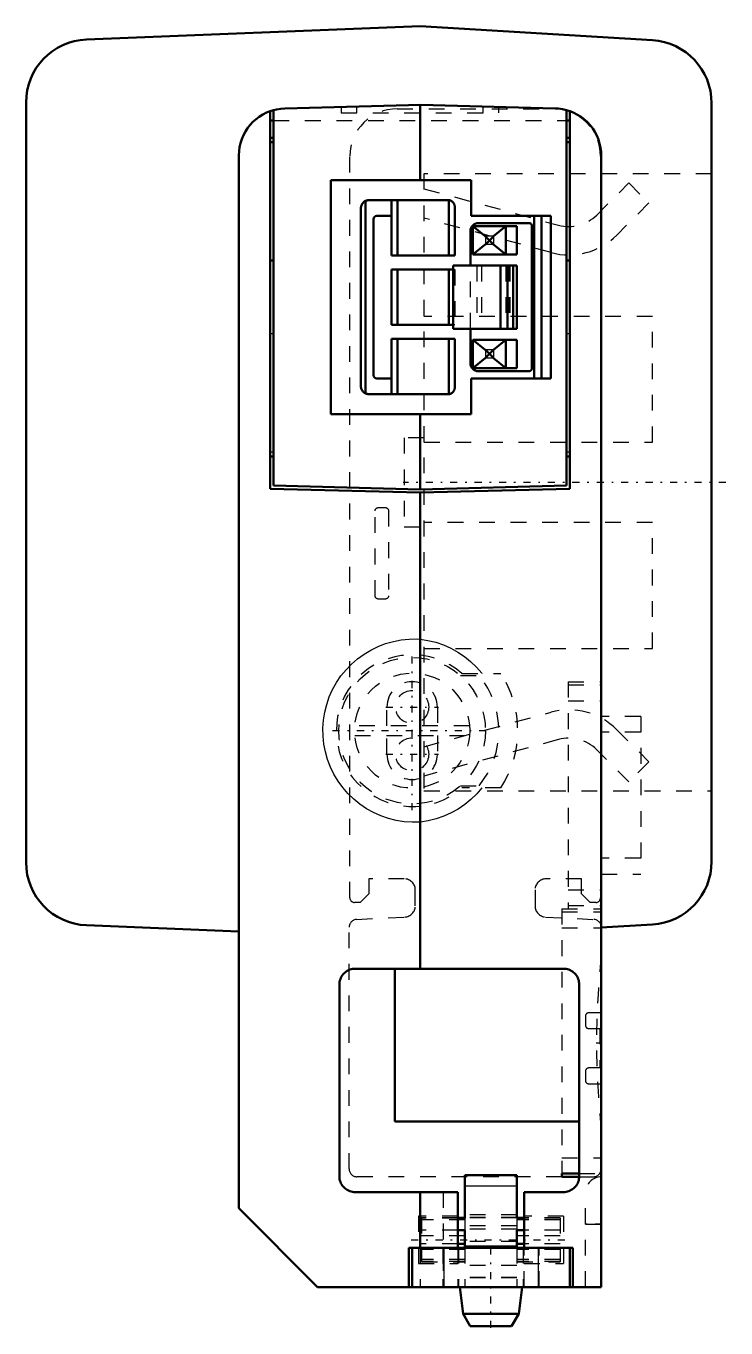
# Model space of a CAD drawing. Header units: millimetres. Extents: x -36.5 to 7.9, y -2.6 to 80.
import ezdxf

# ---------------------------------------------------------------- set-up
doc = ezdxf.new("R2010")
doc.units = ezdxf.units.MM
doc.linetypes.add('Center', pattern=[1.5, 0.45, -0.5, 0.05, -0.5])
doc.linetypes.add('Dashed', pattern=[2, 1, -1])
for name, color, linetype, lineweight in [('AM_0', 7, 'Continuous', 50), ('AM_4', 3, 'Continuous', 25), ('AM_7', 7, 'Center', 25), ('AM_9', 6, 'Dashed', 25)]:
    doc.layers.add(name, color=color, linetype=linetype, lineweight=lineweight)

# ---------------------------------------------------------------- blocks, each defined once
blk = doc.blocks.new('1_2500_210_p4_1_0_in_2500_210__A__3')
at = {"layer": 'AM_0'}
for p, q in [((-5.35, 7.09), (-8.65, 7.09)), ((-8.65, 7.09), (-8.65, 4.378)), ((-5.35, 7.09), (-5.35, 4.378)), ((-8.65, 4.4), (-9.1, 4.4)), ((-8.65, 4.378), (-9.1, 4.378)), ((-4.9, 4.4), (-5.35, 4.4)), ((-4.9, 4.378), (-5.35, 4.378)), ((-8.65, 3.619), (-9.1, 3.619)), ((-8.65, 3.619), (-8.65, 2.5)), ((-5.35, 3.619), (-5.35, 2.5)), ((-4.9, 3.619), (-5.35, 3.619)), ((-12.2, 2.5), (-12.2, 0)), ((-12.2, 2.5), (-1.8, 2.5)), ((-12, 2.5), (-12, 0)), ((-8.65, 2.751), (-9.1, 2.751)), ((-4.9, 2.751), (-5.35, 2.751)), ((-2, 2.5), (-2, 0)), ((-1.8, 2.5), (-1.8, 0)), ((-12.2, 0), (-1.8, 0))]:
    blk.add_line(p, q, dxfattribs=at)
at = {"layer": 'AM_4'}
for p, q in [((-5.35, 6.406), (-8.65, 6.406)), ((-10, 2.5), (-10, 0)), ((-5.35, 2.601), (-8.65, 2.601)), ((-4, 2.5), (-4, 0))]:
    blk.add_line(p, q, dxfattribs=at)
at = {"layer": 'AM_9'}
for p, q in [((-9.1, 4.4), (-11.4, 4.4)), ((-11.4, 4.4), (-11.4, 1.6)), ((-9.1, 4.378), (-11.4, 4.378)), ((-8.65, 4.256), (-11.4, 4.256)), ((-5.35, 4.59), (-8.65, 4.59)), ((-5.35, 4.409), (-8.65, 4.409)), ((-5.35, 4.389), (-8.65, 4.389)), ((-8.65, 4.378), (-8.65, 3.619)), ((-5.35, 4.378), (-5.35, 3.619)), ((-2.6, 4.256), (-5.35, 4.256)), ((-2.6, 4.4), (-4.9, 4.4)), ((-2.6, 4.378), (-4.9, 4.378)), ((-2.6, 4.4), (-2.6, 1.6)), ((-9.1, 3.619), (-11.4, 3.619)), ((-5.35, 3.875), (-8.65, 3.875)), ((-5.35, 3.674), (-8.65, 3.674)), ((-2.6, 3.619), (-4.9, 3.619)), ((-8.65, 3.249), (-11.4, 3.249)), ((-9.1, 2.751), (-11.4, 2.751)), ((-10.05, 2.5), (-10.05, 0)), ((-9.05, 2.5), (-9.05, 0)), ((-5.35, 2.897), (-8.65, 2.897)), ((-8.65, 2.5), (-8.65, 0)), ((-2.6, 3.249), (-5.35, 3.249)), ((-5.35, 2.5), (-5.35, 0)), ((-4.95, 2.5), (-4.95, 0)), ((-2.6, 2.751), (-4.9, 2.751)), ((-3.95, 0), (-3.95, 2.5)), ((-8.65, 2.381), (-11.4, 2.381)), ((-8.65, 1.744), (-11.4, 1.744)), ((-2.6, 2.381), (-5.35, 2.381)), ((-2.6, 1.744), (-5.35, 1.744)), ((-8.65, 1.622), (-11.4, 1.622)), ((-11.4, 1.6), (-8.65, 1.6)), ((-5.35, 1.373), (-8.65, 1.373)), ((-2.6, 1.622), (-5.35, 1.622)), ((-5.35, 1.6), (-2.6, 1.6)), ((-5.35, 0.604), (-8.65, 0.604)), ((-5.35, 0.595), (-8.65, 0.595))]:
    blk.add_line(p, q, dxfattribs=at)
blk = doc.blocks.new('2_2500_210_p3_0_in_2500_210__A__3')
at = {"layer": 'AM_0'}
for p, q in [((-32.661, 79.15), (-11.5, 80)), ((-11.5, 80), (3.244, 79.098)), ((-36.5, 26.947), (-36.5, 75.153)), ((-20.8, 74.666), (-21, 74.604)), ((-21, 74.604), (-21, 50.649)), ((-20.8, 50.844), (-20.8, 74.666)), ((-11.45, 75), (-20.079, 74.774)), ((-11.5, 74.999), (-11.5, 70.225)), ((-2.921, 74.777), (-11.45, 75)), ((-2, 74.606), (-2.2, 74.669)), ((-2.2, 74.669), (-2.2, 50.844)), ((-2, 50.649), (-2, 74.606)), ((7, 75.106), (7, 26.994)), ((-20.8, 74), (-21, 74)), ((-2, 74), (-2.2, 74)), ((-20.8, 72.9), (-21, 72.9)), ((-2, 72.9), (-2.2, 72.9)), ((-20.8, 72.626), (-21, 72.626)), ((-2, 72.626), (-2.2, 72.626)), ((-23, 71.775), (-23, 5)), ((0, 71.778), (0, 0)), ((-17.15, 70.225), (-8.25, 70.225)), ((-17.15, 70.225), (-17.15, 55.375)), ((-8.25, 67.95), (-8.25, 70.225)), ((-14.95, 68.908), (-14.95, 56.692)), ((-14.75, 68.95), (-9.7, 68.95)), ((-13.3, 68.95), (-13.3, 65.45)), ((-12.936, 68.95), (-12.936, 65.45)), ((-9.664, 68.948), (-9.664, 65.45)), ((-15.25, 68.45), (-15.25, 57.15)), ((-14.45, 67.75), (-14.45, 57.85)), ((-13.3, 67.95), (-14.25, 67.95)), ((-9.3, 68.55), (-9.3, 65.45)), ((-8.25, 67.95), (-3.206, 67.95)), ((-4.25, 67.95), (-4.25, 57.65)), ((-3.801, 67.95), (-3.801, 57.65)), ((-3.206, 57.65), (-3.206, 67.95)), ((-8.3, 64.8), (-8.3, 67)), ((-8.15, 67.3), (-5.35, 67.3)), ((-8.15, 67.3), (-7.371, 66.669)), ((-8.15, 67.3), (-8.15, 65.5)), ((-7.8, 67.5), (-4.6, 67.5)), ((-6.829, 66.669), (-6.05, 67.3)), ((-6.05, 67.3), (-6.05, 65.5)), ((-5.35, 67.3), (-5.35, 65.5)), ((-4.4, 67.3), (-4.4, 58.3)), ((-7.371, 66.131), (-8.15, 65.5)), ((-7.356, 66.656), (-6.844, 66.144)), ((-7.356, 66.144), (-6.844, 66.656)), ((-6.05, 65.5), (-6.829, 66.131)), ((-9.3, 65.45), (-13.3, 65.45)), ((-8.15, 65.5), (-5.35, 65.5)), ((-20.8, 65.136), (-21, 65.136)), ((-13.3, 64.55), (-13.3, 61.05)), ((-13.3, 64.55), (-9.4, 64.55)), ((-12.936, 61.05), (-12.936, 64.55)), ((-9.664, 64.55), (-9.664, 61.05)), ((-9.4, 64.8), (-9.4, 60.8)), ((-9.4, 64.8), (-5.35, 64.8)), ((-6.4, 64.8), (-6.4, 60.8)), ((-5.95, 64.8), (-5.95, 60.8)), ((-5.6, 64.8), (-5.6, 60.8)), ((-5.35, 64.8), (-5.35, 60.8)), ((-2, 65.136), (-2.2, 65.136)), ((-9.4, 61.05), (-13.3, 61.05)), ((-9.4, 60.8), (-5.35, 60.8)), ((-8.3, 58.6), (-8.3, 60.8)), ((-13.3, 60.15), (-9.3, 60.15)), ((-13.3, 60.15), (-13.3, 56.65)), ((-12.936, 60.15), (-12.936, 56.65)), ((-9.664, 60.15), (-9.664, 56.652)), ((-9.3, 60.15), (-9.3, 57.05)), ((-8.15, 60.1), (-5.35, 60.1)), ((-8.15, 60.1), (-7.371, 59.469)), ((-8.15, 60.1), (-8.15, 58.3)), ((-6.829, 59.469), (-6.05, 60.1)), ((-6.05, 60.1), (-6.05, 58.3)), ((-5.35, 60.1), (-5.35, 58.3)), ((-7.371, 58.931), (-8.15, 58.3)), ((-6.844, 59.456), (-7.356, 58.944)), ((-7.356, 59.456), (-6.844, 58.944)), ((-6.05, 58.3), (-6.829, 58.931)), ((-8.15, 58.3), (-5.35, 58.3)), ((-4.6, 58.1), (-7.8, 58.1)), ((-14.25, 57.65), (-13.3, 57.65)), ((-8.25, 57.65), (-3.206, 57.65)), ((-8.25, 55.375), (-8.25, 57.65)), ((-9.7, 56.65), (-14.75, 56.65)), ((-17.15, 55.375), (-8.25, 55.375)), ((-11.5, 55.375), (-11.5, 50.6)), ((-21, 52.7), (-20.8, 52.7)), ((-2.2, 52.7), (-2, 52.7)), ((-21, 50.649), (-11.5, 50.4)), ((-11.5, 50.6), (-20.8, 50.844)), ((-2.2, 50.844), (-11.5, 50.6)), ((-11.5, 50.4), (-2, 50.649)), ((-11.5, 50.4), (-11.5, 20.2)), ((-23, 22.562), (-32.661, 22.95)), ((3.244, 23.002), (0, 22.803)), ((-2.4, 20.2), (-15.615, 20.2)), ((-13.1, 10.5), (-13.1, 20.2)), ((-16.615, 19.2), (-16.615, 7.025)), ((-1.4, 7.025), (-1.4, 19.2)), ((-1.4, 10.5), (-13.1, 10.5)), ((-2.5, 7), (-2.5, 7.2)), ((-2.5, 7.2), (-1.4, 7.2)), ((-2.5, 7), (-1.4, 7)), ((-15.615, 6.025), (-9.1, 6.025)), ((-11.5, 6.025), (-11.5, 2.5)), ((-9.1, 6.025), (-9.1, 2.5)), ((-4.9, 6.025), (-2.4, 6.025)), ((-4.9, 2.5), (-4.9, 6.025)), ((-23, 5), (-18, 0)), ((-18, 0), (-12.2, 0)), ((-8.982, 0), (-8.76, -1.69)), ((-5.24, -1.69), (-5.018, 0)), ((-1.8, 0), (0, 0)), ((-8.76, -1.69), (-8.31, -2.47)), ((-8.76, -1.69), (-5.24, -1.69)), ((-8.31, -2.47), (-5.69, -2.47)), ((-5.69, -2.47), (-5.24, -1.69))]:
    blk.add_line(p, q, dxfattribs=at)
for points in [[(-21, 74.604), (-21.243, 74.506), (-21.476, 74.387), (-21.698, 74.248), (-21.907, 74.091), (-22.102, 73.916), (-22.28, 73.725), (-22.441, 73.518), (-22.584, 73.299), (-22.707, 73.068), (-22.809, 72.827), (-22.89, 72.578), (-22.949, 72.323), (-22.986, 72.064), (-23, 71.803), (-23, 71.775)], [(-20.079, 74.774), (-20.34, 74.756), (-20.598, 74.715), (-20.8, 74.666)], [(-2.2, 74.669), (-2.455, 74.728), (-2.714, 74.764), (-2.921, 74.777)], [(0, 71.778), (-0.011, 72.039), (-0.046, 72.299), (-0.102, 72.554), (-0.181, 72.804), (-0.281, 73.046), (-0.402, 73.278), (-0.543, 73.498), (-0.702, 73.706), (-0.879, 73.899), (-1.072, 74.076), (-1.279, 74.235), (-1.5, 74.376), (-1.732, 74.497), (-1.974, 74.597), (-2, 74.606)], [(-15.25, 68.45), (-15.248, 68.494), (-15.242, 68.537), (-15.233, 68.579), (-15.22, 68.621), (-15.203, 68.661), (-15.183, 68.7), (-15.16, 68.737), (-15.133, 68.771), (-15.104, 68.804), (-15.071, 68.833), (-15.037, 68.86), (-15, 68.883), (-14.961, 68.903), (-14.95, 68.908)], [(-9.664, 68.948), (-9.629, 68.944), (-9.595, 68.936), (-9.562, 68.925), (-9.53, 68.912), (-9.499, 68.896), (-9.47, 68.877), (-9.442, 68.856), (-9.416, 68.832), (-9.393, 68.806), (-9.372, 68.778), (-9.353, 68.749), (-9.337, 68.718), (-9.324, 68.686), (-9.313, 68.652), (-9.306, 68.618), (-9.301, 68.584), (-9.3, 68.55)], [(-7.356, 66.656), (-7.37, 66.669), (-7.371, 66.669)], [(-7.371, 66.131), (-7.357, 66.143), (-7.356, 66.144)], [(-6.829, 66.669), (-6.843, 66.657), (-6.844, 66.656)], [(-6.844, 66.144), (-6.83, 66.131), (-6.829, 66.131)], [(-7.356, 59.456), (-7.37, 59.469), (-7.371, 59.469)], [(-6.829, 59.469), (-6.843, 59.457), (-6.844, 59.456)], [(-7.371, 58.931), (-7.357, 58.943), (-7.356, 58.944)], [(-6.844, 58.944), (-6.83, 58.931), (-6.829, 58.931)], [(-14.95, 56.692), (-14.989, 56.711), (-15.027, 56.733), (-15.062, 56.759), (-15.095, 56.788), (-15.125, 56.819), (-15.152, 56.853), (-15.177, 56.889), (-15.198, 56.928), (-15.215, 56.967), (-15.23, 57.009), (-15.24, 57.051), (-15.247, 57.094), (-15.25, 57.138), (-15.25, 57.15)], [(-9.3, 57.05), (-9.302, 57.015), (-9.306, 56.981), (-9.314, 56.946), (-9.324, 56.913), (-9.337, 56.881), (-9.354, 56.85), (-9.372, 56.821), (-9.394, 56.793), (-9.417, 56.767), (-9.443, 56.744), (-9.471, 56.722), (-9.5, 56.704), (-9.531, 56.687), (-9.563, 56.674), (-9.596, 56.664), (-9.631, 56.656), (-9.664, 56.652)], [(-15.615, 20.2), (-15.702, 20.196), (-15.789, 20.185), (-15.874, 20.166), (-15.957, 20.14), (-16.038, 20.106), (-16.115, 20.066), (-16.189, 20.019), (-16.258, 19.966), (-16.322, 19.907), (-16.381, 19.843), (-16.434, 19.774), (-16.481, 19.7), (-16.521, 19.623), (-16.555, 19.542), (-16.581, 19.459), (-16.6, 19.374), (-16.611, 19.287), (-16.615, 19.2)], [(-1.4, 19.2), (-1.404, 19.287), (-1.415, 19.374), (-1.434, 19.459), (-1.46, 19.542), (-1.494, 19.623), (-1.534, 19.7), (-1.581, 19.774), (-1.634, 19.843), (-1.693, 19.907), (-1.757, 19.966), (-1.826, 20.019), (-1.9, 20.066), (-1.977, 20.106), (-2.058, 20.14), (-2.141, 20.166), (-2.226, 20.185), (-2.313, 20.196), (-2.4, 20.2)], [(-16.615, 7.025), (-16.611, 6.938), (-16.6, 6.851), (-16.581, 6.766), (-16.555, 6.683), (-16.521, 6.602), (-16.481, 6.525), (-16.434, 6.451), (-16.381, 6.382), (-16.322, 6.318), (-16.258, 6.259), (-16.189, 6.206), (-16.115, 6.159), (-16.038, 6.119), (-15.957, 6.085), (-15.874, 6.059), (-15.789, 6.04), (-15.702, 6.029), (-15.615, 6.025)], [(-2.4, 6.025), (-2.313, 6.029), (-2.226, 6.04), (-2.141, 6.059), (-2.058, 6.085), (-1.977, 6.119), (-1.9, 6.159), (-1.826, 6.206), (-1.757, 6.259), (-1.693, 6.318), (-1.634, 6.382), (-1.581, 6.451), (-1.534, 6.525), (-1.494, 6.602), (-1.46, 6.683), (-1.434, 6.766), (-1.415, 6.851), (-1.404, 6.938), (-1.4, 7.025)]]:
    blk.add_lwpolyline(points, dxfattribs=at)
for centre, radius, start, end in [((-32.5, 75.153), 4, 92.3, 180), ((3, 75.106), 4, 360, 86.5), ((-14.75, 68.45), 0.5, 90, 113.57818), ((-9.7, 68.55), 0.4, 84.83211, 90), ((-14.25, 67.75), 0.2, 90, 180), ((-7.8, 67), 0.5, 90, 180), ((-4.6, 67.3), 0.2, 360, 90), ((-14.25, 57.85), 0.2, 180, 270), ((-7.8, 58.6), 0.5, 180, 270), ((-4.6, 58.3), 0.2, 270, 0), ((-14.75, 57.15), 0.5, 246.42182, 270), ((-9.7, 57.05), 0.4, 270, 275.16789), ((-32.5, 26.947), 4, 180, 267.7), ((3, 26.994), 4, 273.5, 0)]:
    blk.add_arc(centre, radius, start, end, dxfattribs=at)
at = {"layer": 'AM_4'}
for p, q in [((-6.829, 66.669), (-7.371, 66.669)), ((-6.829, 66.131), (-7.371, 66.131)), ((-7.356, 66.656), (-7.356, 66.144)), ((-6.844, 66.656), (-6.844, 66.144)), ((-5.595, 64.8), (-5.595, 60.8)), ((-6.829, 59.469), (-7.371, 59.469)), ((-6.829, 58.931), (-7.371, 58.931)), ((-7.356, 59.456), (-7.356, 58.944)), ((-6.844, 59.456), (-6.844, 58.944))]:
    blk.add_line(p, q, dxfattribs=at)
at = {"layer": 'AM_7'}
for p, q in [((7.912, 51.05), (-12.563, 51.05)), ((-0.315, 15.5), (0.015, 15.5)), ((0.06, 4), (-1.04, 4)), ((-12.06, 3), (-1.94, 3))]:
    blk.add_line(p, q, dxfattribs=at)
at = {"layer": 'AM_9'}
for p, q in [((-16.5, 74.868), (-16.5, 74.5)), ((-16.5, 74.5), (-6.5, 74.5)), ((-15.5, 74.5), (-15.5, 74.894)), ((-7.5, 74.5), (-7.5, 74.897)), ((-6.5, 74.5), (-6.5, 74.87)), ((-20.8, 74), (-2.2, 74)), ((7, 70.625), (-11.25, 70.625)), ((-11.25, 70.625), (-11.25, 31.475)), ((-11.25, 69.682), (-2.711, 67.366)), ((-0.289, 68.011), (1.75, 70.05)), ((1.75, 70.05), (3.023, 68.777)), ((3.023, 68.777), (0.984, 66.739)), ((-3.182, 65.629), (-11.25, 67.817)), ((-9.4, 64.55), (-9.3, 64.55)), ((-9.3, 64.55), (-9.3, 61.05)), ((-8.3, 60.8), (-8.3, 64.8)), ((-7.893, 64.8), (-7.893, 60.8)), ((-7.6, 64.8), (-7.6, 60.8)), ((-6.05, 64.8), (-6.05, 60.8)), ((-5.87, 64.8), (-5.87, 60.8)), ((-5.795, 64.8), (-5.795, 60.8)), ((3.25, 61.582), (-11.25, 61.582)), ((3.25, 53.6), (3.25, 61.582)), ((-20.8, 60.464), (-21, 60.464)), ((-9.3, 61.05), (-9.4, 61.05)), ((-2, 60.464), (-2.2, 60.464)), ((-11.25, 53.875), (-12.5, 53.875)), ((-12.5, 53.875), (-12.5, 48.225)), ((-20.8, 52.974), (-21, 52.974)), ((-11.25, 53.6), (3.25, 53.6)), ((-2, 52.974), (-2.2, 52.974)), ((-12.5, 48.225), (-11.25, 48.225)), ((3.25, 48.5), (-11.25, 48.5)), ((3.25, 40.518), (3.25, 48.5)), ((-11.25, 40.518), (3.25, 40.518)), ((-11.25, 34.283), (-3.182, 36.471)), ((-2.711, 34.734), (-11.25, 32.418)), ((0.984, 35.361), (3.023, 33.323)), ((1.75, 32.05), (-0.289, 34.089)), ((3.023, 33.323), (1.75, 32.05)), ((-11.25, 31.475), (7, 31.475)), ((-2.5, 24), (-2.5, 7.2)), ((-2.5, 24), (0, 24)), ((-2.5, 23.8), (0, 23.8)), ((-2.5, 22.8), (0, 22.8)), ((-2.5, 8.2), (0, 8.2)), ((-1.4, 7.2), (0, 7.2)), ((-1.4, 7), (0, 7)), ((-10.025, 6.025), (-10.025, 0)), ((-0.99, 0), (-0.99, 6)), ((-9.1, 4.5), (-11.6, 4.5)), ((-11.6, 4.5), (-11.6, 1.5)), ((-2.4, 4.5), (-4.9, 4.5)), ((-2.4, 4.5), (-2.4, 1.5)), ((-0.99, 4), (0, 4)), ((-11.5, 2.5), (-11.5, 0)), ((-9.1, 2.5), (-9.1, 0)), ((-4.9, 0), (-4.9, 2.5)), ((-11.6, 1.5), (-9.1, 1.5)), ((-4.9, 1.5), (-2.4, 1.5))]:
    blk.add_line(p, q, dxfattribs=at)
for centre, radius, start, end in [((-2.056, 69.779), 2.5, 254.8276, 315), ((-2.056, 69.779), 4.3, 254.8276, 315), ((-2.056, 32.321), 4.3, 45, 105.1724), ((-2.056, 32.321), 2.5, 45, 105.1724), ((50.267, 15.5), 50.567, 173.75574, 186.24426), ((0.01, 6), 1, 90.57297, 180)]:
    blk.add_arc(centre, radius, start, end, dxfattribs=at)
blk = doc.blocks.new('3_2500_210_p4_2_0_in_2500_210__A__3')
at = {"layer": 'AM_7'}
blk.add_line((-7, -2.5935), (-7, 2.625), dxfattribs=at)
blk = doc.blocks.new('4_2500_210_p2_0_in_2500_210__A__3')
at = {"layer": 'AM_7'}
for p, q in [((-12, 30.25), (-12, 40.35)), ((-13.68, 36.8), (-10.32, 36.8)), ((-17.05, 35.3), (-6.949, 35.3)), ((-13.68, 33.8), (-10.32, 33.8))]:
    blk.add_line(p, q, dxfattribs=at)
at = {"layer": 'AM_9'}
for p, q in [((-14.35, 43.85), (-14.35, 49.25)), ((-14.15, 49.45), (-13.7, 49.45)), ((-13.5, 49.25), (-13.5, 43.85)), ((-13.7, 43.65), (-14.15, 43.65)), ((-8.838, 38.925), (-6.365, 38.925)), ((-8.939, 38.8), (-7.757, 38.8)), ((-2.1, 38.4), (-2.1, 24)), ((-2.1, 38.4), (0, 38.4)), ((-2.1, 38.2), (0, 38.2)), ((-2.1, 37.2), (0, 37.2)), ((-13.6, 35.6), (-13.6, 36.8)), ((-10.4, 36.8), (-10.4, 35.6)), ((-8.362, 35.6), (-15.638, 35.6)), ((2.5, 36.2), (0, 36.2)), ((2.5, 36.2), (2.5, 26.2)), ((-15.638, 35), (-8.362, 35)), ((-13.6, 33.8), (-13.6, 35)), ((-10.4, 35), (-10.4, 33.8)), ((2.5, 35.2), (0, 35.2)), ((-8.939, 31.8), (-7.757, 31.8)), ((-6.365, 31.675), (-8.838, 31.675)), ((2.5, 27.2), (0, 27.2)), ((0, 26.2), (2.5, 26.2)), ((-2.1, 25.2), (0, 25.2)), ((-2.1, 24.2), (0, 24.2))]:
    blk.add_line(p, q, dxfattribs=at)
for points in [[(-14.35, 49.25), (-14.349, 49.267), (-14.347, 49.285), (-14.343, 49.302), (-14.338, 49.318), (-14.331, 49.335), (-14.323, 49.35), (-14.314, 49.365), (-14.303, 49.379), (-14.291, 49.391), (-14.279, 49.403), (-14.265, 49.414), (-14.25, 49.423), (-14.235, 49.431), (-14.218, 49.438), (-14.202, 49.443), (-14.185, 49.447), (-14.167, 49.449), (-14.15, 49.45)], [(-13.7, 49.45), (-13.683, 49.449), (-13.665, 49.447), (-13.648, 49.443), (-13.632, 49.438), (-13.615, 49.431), (-13.6, 49.423), (-13.585, 49.414), (-13.571, 49.403), (-13.559, 49.391), (-13.547, 49.379), (-13.536, 49.365), (-13.527, 49.35), (-13.519, 49.335), (-13.512, 49.318), (-13.507, 49.302), (-13.503, 49.285), (-13.501, 49.267), (-13.5, 49.25)], [(-14.15, 43.65), (-14.167, 43.651), (-14.185, 43.653), (-14.202, 43.657), (-14.218, 43.662), (-14.235, 43.669), (-14.25, 43.677), (-14.265, 43.686), (-14.279, 43.697), (-14.291, 43.709), (-14.303, 43.721), (-14.314, 43.735), (-14.323, 43.75), (-14.331, 43.765), (-14.338, 43.782), (-14.343, 43.798), (-14.347, 43.815), (-14.349, 43.833), (-14.35, 43.85)], [(-13.5, 43.85), (-13.501, 43.833), (-13.503, 43.815), (-13.507, 43.798), (-13.512, 43.782), (-13.519, 43.765), (-13.527, 43.75), (-13.536, 43.735), (-13.547, 43.721), (-13.559, 43.709), (-13.571, 43.697), (-13.585, 43.686), (-13.6, 43.677), (-13.615, 43.669), (-13.632, 43.662), (-13.648, 43.657), (-13.665, 43.653), (-13.683, 43.651), (-13.7, 43.65)], [(-11.5, 29.494), (-12.008, 29.486), (-12.514, 29.522), (-13.015, 29.602), (-13.507, 29.726), (-13.987, 29.892), (-14.45, 30.099), (-14.894, 30.346), (-15.314, 30.631), (-15.708, 30.951), (-16.073, 31.304), (-16.405, 31.687), (-16.703, 32.098), (-16.963, 32.534), (-17.185, 32.99), (-17.366, 33.464), (-17.505, 33.952), (-17.601, 34.45), (-17.653, 34.955), (-17.661, 35.463), (-17.625, 35.969), (-17.545, 36.47), (-17.421, 36.962), (-17.255, 37.441), (-17.047, 37.904), (-16.801, 38.348), (-16.516, 38.768), (-16.196, 39.162), (-15.843, 39.526), (-15.459, 39.858), (-15.048, 40.156), (-14.612, 40.416), (-14.156, 40.638), (-13.681, 40.819), (-13.193, 40.958), (-12.695, 41.054), (-12.19, 41.106), (-11.682, 41.114), (-11.5, 41.106)], [(-11.5, 41.106), (-10.996, 41.027), (-10.501, 40.904), (-10.019, 40.739), (-9.553, 40.532), (-9.107, 40.285), (-8.684, 40), (-8.287, 39.68), (-7.92, 39.326), (-7.585, 38.942), (-7.572, 38.925)], [(-7.572, 31.675), (-7.905, 31.289), (-8.271, 30.934), (-8.666, 30.612), (-9.088, 30.326), (-9.534, 30.078), (-9.999, 29.869), (-10.481, 29.702), (-10.975, 29.577), (-11.478, 29.496), (-11.5, 29.494)]]:
    blk.add_lwpolyline(points, dxfattribs=at)
for centre, radius in [((-12, 35.3), 4.65), ((-12, 35.3), 3.65), ((-12, 36.8), 1.05), ((-12, 33.8), 1.05)]:
    blk.add_circle(centre, radius, dxfattribs=at)
for centre, radius, start, end in [((-12, 35.3), 4.81, 48.90653, 311.09347), ((-12, 35.3), 6.7, 327.24521, 32.75479), ((-12, 36.8), 1.6, 0, 180), ((-12, 35.3), 5.5, 320.4788, 39.5212), ((-12, 33.8), 1.6, 180, 360)]:
    blk.add_arc(centre, radius, start, end, dxfattribs=at)
blk = doc.blocks.new('5_2500_210_p1_0_in_2500_210__A__3')
at = {"layer": 'AM_9'}
for p, q in [((-12.95, 74.75), (-3.05, 74.75)), ((-15.95, 24.7), (-15.95, 71.75)), ((-0.05, 71.75), (-0.05, 24.7)), ((-14.75, 25.9), (-14.75, 24.95)), ((-12.5, 25.9), (-14.75, 25.9)), ((-1.25, 25.9), (-3.5, 25.9)), ((-1.25, 24.95), (-1.25, 25.9)), ((-14.75, 24.95), (-15.3, 24.4)), ((-11.8, 24.176), (-11.8, 25.2)), ((-4.2, 25.2), (-4.2, 24.176)), ((-0.7, 24.4), (-1.25, 24.95)), ((-15.3, 24.4), (-15.65, 24.4)), ((-0.35, 24.4), (-0.7, 24.4)), ((-15.525, 23.324), (-12.465, 23.477)), ((-3.535, 23.477), (-0.475, 23.324)), ((-16, 7.5), (-16, 22.824)), ((0, 17.4), (-0.8, 17.4)), ((-1, 17.2), (-1, 16.6)), ((-0.8, 16.4), (-0.1, 16.4)), ((-0.1, 16.4), (-0.1, 13.9)), ((-1, 13.7), (-1, 13.1)), ((-0.1, 13.9), (-0.8, 13.9)), ((-0.8, 12.9), (0, 12.9)), ((-2.5, 7), (-15.5, 7))]:
    blk.add_line(p, q, dxfattribs=at)
for centre, radius, start, end in [((-12.95, 71.75), 3, 90, 180), ((-3.05, 71.75), 3, 360, 90), ((-12.5, 25.2), 0.7, 0, 90), ((-3.5, 25.2), 0.7, 90, 180), ((-15.65, 24.7), 0.3, 180, 270), ((-12.5, 24.176), 0.7, 272.86241, 360), ((-3.5, 24.176), 0.7, 180, 267.13759), ((-0.35, 24.7), 0.3, 270, 0), ((-15.5, 22.824), 0.5, 92.86241, 180), ((-0.5, 22.824), 0.5, 0, 87.13759), ((-0.8, 17.2), 0.2, 90, 180), ((-0.8, 16.6), 0.2, 180, 270), ((-0.8, 13.7), 0.2, 90, 180), ((-0.8, 13.1), 0.2, 180, 270), ((-15.5, 7.5), 0.5, 180, 270), ((-0.5, 7.5), 0.5, 270, 0)]:
    blk.add_arc(centre, radius, start, end, dxfattribs=at)

msp = doc.modelspace()

# ---------------------------------------------------------------- block references
for name in ['2_2500_210_p3_0_in_2500_210__A__3', '5_2500_210_p1_0_in_2500_210__A__3', '4_2500_210_p2_0_in_2500_210__A__3', '1_2500_210_p4_1_0_in_2500_210__A__3', '3_2500_210_p4_2_0_in_2500_210__A__3']:
    msp.add_blockref(name, (0, 0))

doc.saveas('drawing.dxf')
